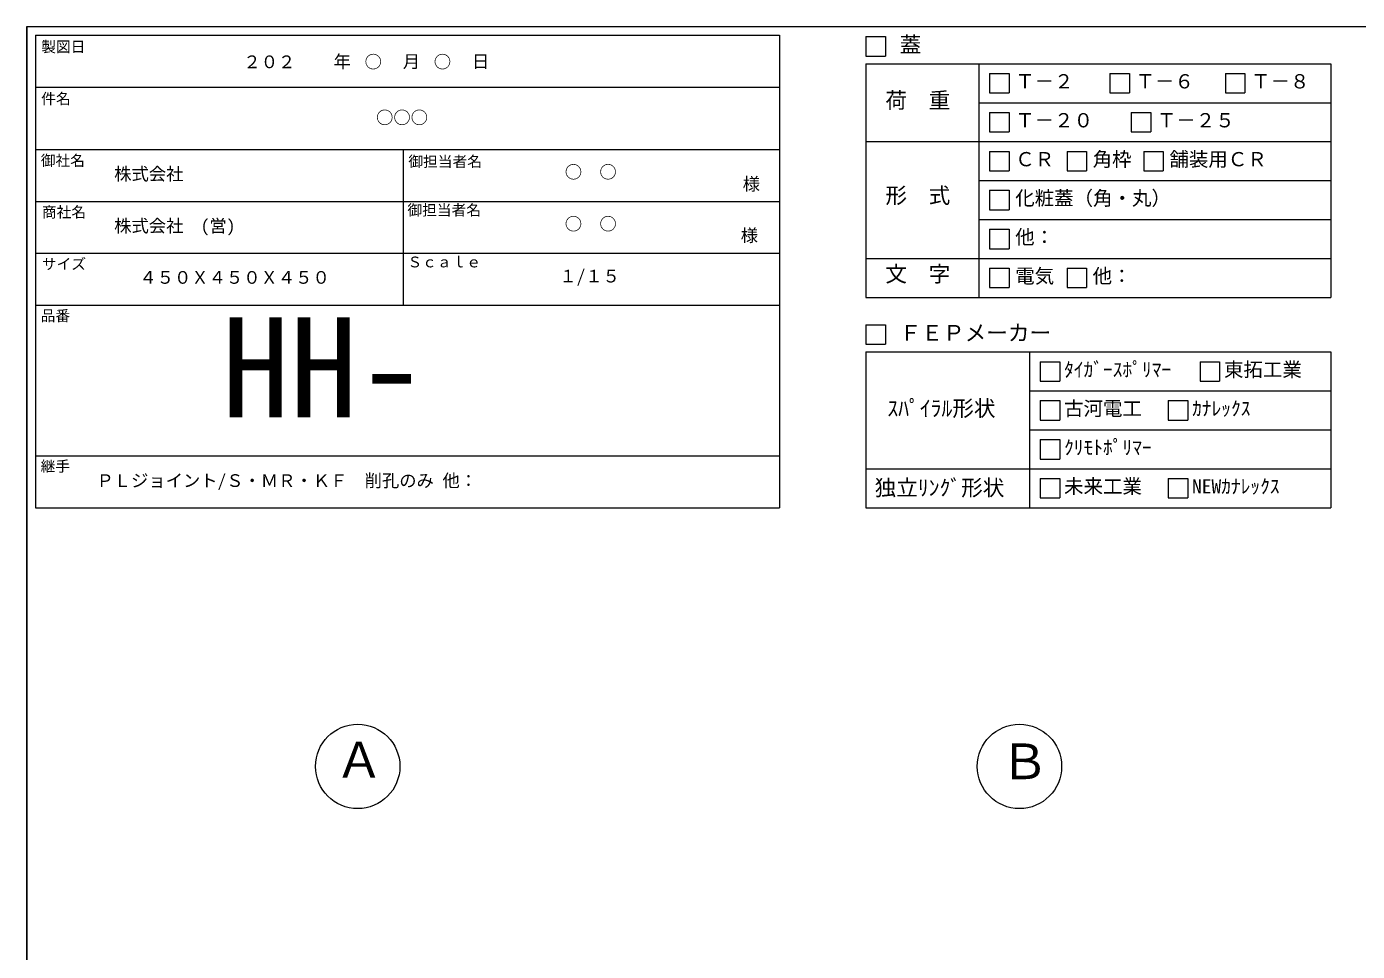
# Model space of a CAD drawing. Units: millimetres, scale not verified. Extents: x -4890 to 4890, y -2290 to 2289.
# Drawn here: x -1230 to 1846, y 152 to 2289 of the extents above; entities that cross this region are included whole.
import ezdxf
from ezdxf.enums import TextEntityAlignment as Align

# ---------------------------------------------------------------- set-up
doc = ezdxf.new("R2010")
doc.units = ezdxf.units.MM
doc.header["$LTSCALE"] = 10
doc.linetypes.add('USER5', pattern=[3.185, 0.01, -3.175])
for name, color, linetype, lineweight in [('0-2_waku', 7, 'Continuous', 18), ('0-3_gaikei', 7, 'Continuous', 18), ('0-4_kakure', 7, 'USER5', 18), ('0-D_文字１', 7, 'Continuous', 18)]:
    doc.layers.add(name, color=color, linetype=linetype, lineweight=lineweight)
doc.styles.add('ＭＳ ゴシック', font='')
doc.styles.get('ＭＳ ゴシック').set_extended_font_data('MS Gothic')

msp = doc.modelspace()

# ---------------------------------------------------------------- linework, layer by layer
at = {"layer": '0-2_waku'}
for p, q in [((-1230.32, 2289.47), (-1230.32, -1985.53)), ((-1230.32, 2289.47), (-1230.32, -1985.53)), ((-1229.82, 2289.47), (-1229.82, -1985.53)), ((-1229.82, 2289.47), (-1229.82, -1985.53)), ((-1229.82, 2289.47), (4890.18, 2289.47)), ((-1209.82, 2269.47), (-1209.82, 1177.47)), ((-1209.82, 2269.47), (510.18, 2269.47)), ((-1209.82, 2269.47), (-1209.82, 1177.47)), ((-1209.82, 2269.47), (510.18, 2269.47)), ((-1209.82, 2269.47), (-1209.82, 1177.47)), ((510.18, 2269.47), (510.18, 1177.47)), ((710.18, 2203.69), (1785.18, 2203.69)), ((710.18, 2203.69), (710.18, 1663.69)), ((970.85, 2203.69), (970.85, 1663.69)), ((1785.18, 2203.69), (1785.18, 1663.69)), ((-1209.82, 2149.47), (510.18, 2149.47)), ((-1209.82, 2149.47), (510.18, 2149.47)), ((-1209.82, 2149.47), (510.18, 2149.47)), ((-1209.82, 2149.47), (510.18, 2149.47)), ((970.85, 2113.69), (1785.18, 2113.69)), ((-1209.82, 2005.47), (510.18, 2005.47)), ((-1209.82, 2005.47), (510.18, 2005.47)), ((-359.82, 2005.47), (-359.82, 1645.47)), ((710.18, 2023.69), (1785.18, 2023.69)), ((970.85, 1933.69), (1785.18, 1933.69)), ((-1209.82, 1885.47), (510.18, 1885.47)), ((970.85, 1843.69), (1785.18, 1843.69)), ((-1209.82, 1765.47), (510.18, 1765.47)), ((710.18, 1753.69), (1785.18, 1753.69)), ((710.18, 1663.69), (1785.18, 1663.69)), ((-1209.82, 1645.47), (510.18, 1645.47)), ((710.18, 1537.47), (1785.18, 1537.47)), ((710.18, 1537.47), (710.18, 1177.47)), ((1088, 1537.47), (1088, 1177.47)), ((1785.18, 1537.47), (1785.18, 1177.47)), ((1088, 1447.47), (1785.18, 1447.47)), ((1088, 1357.47), (1785.18, 1357.47)), ((-1209.82, 1297.47), (510.18, 1297.47)), ((710.18, 1267.47), (1785.18, 1267.47)), ((-1209.82, 1177.47), (510.18, 1177.47)), ((710.18, 1177.47), (1785.18, 1177.47)), ((710.18, 1177.47), (1785.18, 1177.47))]:
    msp.add_line(p, q, dxfattribs=at)
at = {"layer": '0-3_gaikei'}
for centre in [(-464.82, 579.47), (1065.18, 579.47)]:
    msp.add_circle(centre, 97.5, dxfattribs=at)
at = {"layer": '0-D_文字１'}
for p, q in [((710.18, 2266.5), (710.18, 2221.5)), ((710.18, 2221.5), (755.18, 2221.5)), ((996.15, 2181.19), (1041.15, 2181.19)), ((996.15, 2181.19), (996.15, 2136.19)), ((996.15, 2181.19), (996.15, 2136.19)), ((996.15, 2181.19), (1041.15, 2181.19)), ((996.15, 2181.19), (996.15, 2136.19)), ((996.15, 2181.19), (1041.15, 2181.19)), ((1041.15, 2181.19), (1041.15, 2136.19)), ((1041.15, 2181.19), (1041.15, 2136.19)), ((1041.15, 2181.19), (1041.15, 2136.19)), ((1274.24, 2181.19), (1319.24, 2181.19)), ((1274.24, 2181.19), (1274.24, 2136.19)), ((1319.24, 2181.19), (1319.24, 2136.19)), ((1541.44, 2181.19), (1586.44, 2181.19)), ((1541.44, 2181.19), (1541.44, 2136.19)), ((1586.44, 2181.19), (1586.44, 2136.19)), ((996.15, 2136.19), (1041.15, 2136.19)), ((996.15, 2136.19), (1041.15, 2136.19)), ((996.15, 2136.19), (1041.15, 2136.19)), ((1274.24, 2136.19), (1319.24, 2136.19)), ((1541.44, 2136.19), (1586.44, 2136.19)), ((996.15, 2091.19), (1041.15, 2091.19)), ((996.15, 2091.19), (996.15, 2046.19)), ((1041.15, 2091.19), (1041.15, 2046.19)), ((1323.64, 2091.19), (1368.64, 2091.19)), ((1323.64, 2091.19), (1323.64, 2046.19)), ((1368.64, 2091.19), (1368.64, 2046.19)), ((996.15, 2046.19), (1041.15, 2046.19)), ((1323.64, 2046.19), (1368.64, 2046.19)), ((996.15, 2001.19), (1041.15, 2001.19)), ((996.15, 2001.19), (996.15, 1956.19)), ((996.15, 2001.19), (996.15, 1956.19)), ((1041.15, 2001.19), (1041.15, 1956.19)), ((1041.15, 2001.19), (1041.15, 1956.19)), ((1175.15, 2001.19), (1220.15, 2001.19)), ((1175.15, 2001.19), (1175.15, 1956.19)), ((1220.15, 2001.19), (1220.15, 1956.19)), ((1352.66, 2001.19), (1397.66, 2001.19)), ((1352.66, 2001.19), (1352.66, 1956.19)), ((1397.66, 2001.19), (1397.66, 1956.19)), ((996.15, 1956.19), (1041.15, 1956.19)), ((996.15, 1956.19), (1041.15, 1956.19)), ((1175.15, 1956.19), (1220.15, 1956.19)), ((1352.66, 1956.19), (1397.66, 1956.19)), ((996.15, 1911.19), (996.15, 1866.19)), ((1041.15, 1911.19), (1041.15, 1866.19)), ((996.15, 1866.19), (1041.15, 1866.19)), ((996.15, 1821.19), (1041.15, 1821.19)), ((996.15, 1821.19), (996.15, 1776.19)), ((996.15, 1821.19), (996.15, 1776.19)), ((1041.15, 1821.19), (1041.15, 1776.19)), ((1041.15, 1821.19), (1041.15, 1776.19)), ((996.15, 1776.19), (1041.15, 1776.19)), ((996.15, 1776.19), (1041.15, 1776.19)), ((996.15, 1731.19), (996.15, 1686.19)), ((1175.15, 1731.19), (1175.15, 1686.19)), ((996.15, 1686.19), (1041.15, 1686.19)), ((1175.15, 1686.19), (1220.15, 1686.19)), ((710.18, 1600.28), (710.18, 1555.28)), ((710.18, 1555.28), (755.18, 1555.28)), ((1113.3, 1514.97), (1113.3, 1469.97)), ((1482.89, 1514.97), (1527.89, 1514.97)), ((1482.89, 1514.97), (1482.89, 1469.97)), ((1482.89, 1514.97), (1527.89, 1514.97)), ((1482.89, 1514.97), (1482.89, 1469.97)), ((1482.89, 1514.97), (1527.89, 1514.97)), ((1482.89, 1514.97), (1482.89, 1469.97)), ((1527.89, 1514.97), (1527.89, 1469.97)), ((1527.89, 1514.97), (1527.89, 1469.97)), ((1527.89, 1514.97), (1527.89, 1469.97)), ((1113.3, 1469.97), (1158.3, 1469.97)), ((1482.89, 1469.97), (1527.89, 1469.97)), ((1482.89, 1469.97), (1527.89, 1469.97)), ((1482.89, 1469.97), (1527.89, 1469.97)), ((1113.3, 1424.97), (1158.3, 1424.97)), ((1113.3, 1424.97), (1113.3, 1379.97)), ((1158.3, 1424.97), (1158.3, 1379.97)), ((1409.21, 1424.97), (1409.21, 1379.97)), ((1113.3, 1379.97), (1158.3, 1379.97)), ((1409.21, 1379.97), (1454.21, 1379.97)), ((1113.3, 1334.97), (1113.3, 1289.97)), ((1113.3, 1289.97), (1158.3, 1289.97)), ((1113.3, 1244.97), (1158.3, 1244.97)), ((1113.3, 1244.97), (1113.3, 1199.97)), ((1158.3, 1244.97), (1158.3, 1199.97)), ((1409.21, 1244.97), (1454.21, 1244.97)), ((1409.21, 1244.97), (1409.21, 1199.97)), ((1454.21, 1244.97), (1454.21, 1199.97)), ((1113.3, 1199.97), (1158.3, 1199.97)), ((1409.21, 1199.97), (1454.21, 1199.97))]:
    msp.add_line(p, q, dxfattribs=at)
for points in [[(710.18, 2266.5), (755.18, 2266.5), (755.18, 2221.5)], [(710.18, 2266.5), (755.18, 2266.5), (755.18, 2221.5)], [(996.15, 2001.19), (1041.15, 2001.19), (1041.15, 1956.19)], [(996.15, 2001.19), (996.15, 1956.19), (1041.15, 1956.19)], [(996.15, 1911.19), (1041.15, 1911.19), (1041.15, 1866.19)], [(996.15, 1821.19), (1041.15, 1821.19), (1041.15, 1776.19)], [(996.15, 1821.19), (996.15, 1776.19), (1041.15, 1776.19)], [(996.15, 1731.19), (1041.15, 1731.19), (1041.15, 1686.19)], [(1175.15, 1731.19), (1220.15, 1731.19), (1220.15, 1686.19)], [(710.18, 1600.28), (755.18, 1600.28), (755.18, 1555.28)], [(1113.3, 1514.97), (1158.3, 1514.97), (1158.3, 1469.97)], [(1409.21, 1424.97), (1454.21, 1424.97), (1454.21, 1379.97)], [(1113.3, 1334.97), (1158.3, 1334.97), (1158.3, 1289.97)]]:
    msp.add_lwpolyline(points, dxfattribs=at)

# ---------------------------------------------------------------- texts
at = {"layer": '0-4_kakure', "style": 'ＭＳ ゴシック'}
for s, p in [('\u3000\u3000２０２\u3000\u3000\u3000\u3000○\u3000\u3000\u3000○', (-808.98, 2184.63)), ('○○○', (-422.3, 2055.81)), ('○\u3000○', (13.97, 1929.93)), ('株式会社', (-1027.82, 1925.55)), ('株式会社\u3000(営)', (-1027.82, 1805.55)), ('○\u3000○', (13.97, 1809.93))]:
    msp.add_text(s, height=29.33, dxfattribs=at).set_placement(p, align=Align.BOTTOM_LEFT)
at = {"layer": '0-D_文字１', "style": 'ＭＳ ゴシック'}
for s, height, p in [('製図日', 24.93, (-1196.54, 2223.02)), ('蓋', 36.66, (788.27, 2218.59)), ('\u3000\u3000年\u3000\u3000\u3000月\u3000\u3000\u3000日', 29.33, (-600.5, 2185.41)), ('Ｔ－２', 32.99, (1055.29, 2136.68)), ('Ｔ－６', 32.99, (1333.38, 2136.68)), ('Ｔ－８', 32.99, (1600.58, 2136.68)), ('件名', 24.93, (-1196.54, 2103.02)), ('荷\u3000重', 36.66, (755.15, 2089.89)), ('Ｔ－２０', 32.99, (1055.29, 2046.68)), ('Ｔ－２５', 32.99, (1382.78, 2046.68)), ('ＣＲ', 32.99, (1055.29, 1956.68)), ('角枠', 32.99, (1234.29, 1956.68)), ('舗装用ＣＲ', 32.99, (1411.8, 1956.68)), ('御社名', 24.93, (-1197.52, 1960.01)), ('御担当者名', 24.93, (-347.61, 1957.8)), ('御担当者名', 24.93, (-347.61, 1957.8)), ('様', 29.33, (425.14, 1902.3)), ('形\u3000式', 36.66, (755.15, 1869.93)), ('化粧蓋（角・丸）', 32.99, (1055.29, 1866.68)), ('商社名', 24.93, (-1194.91, 1840.97)), ('御担当者名', 24.93, (-349.82, 1845.5)), ('様', 29.33, (420.65, 1783.38)), ('他：', 32.99, (1055.29, 1776.68)), ('サイズ', 24.93, (-1194.91, 1720.97)), ('Ｓｃａｌｅ', 24.93, (-349.82, 1725.5)), ('４５０Ｘ４５０Ｘ４５０', 29.33, (-969.46, 1686.31)), ('１/１５', 29.33, (1.39, 1689.28)), ('文\u3000字', 36.66, (755.15, 1688.44)), ('電気', 32.99, (1055.29, 1686.68)), ('他：', 32.99, (1234.29, 1686.68)), ('品番', 24.93, (-1197.91, 1601.33)), ('HH-', 230.9, (-779.09, 1317.3)), ('ＦＥＰメーカー', 36.66, (788.27, 1552.36)), ('ﾀｲｶﾞｰｽﾎﾟﾘﾏｰ', 32.99, (1168.27, 1470.45)), ('東拓工業', 32.99, (1537.86, 1470.45)), ('ｽﾊﾟｲﾗﾙ形状', 36.66, (759.8, 1377.81)), ('古河電工', 32.99, (1168.27, 1380.45)), ('ｶﾅﾚｯｸｽ', 32.99, (1464.18, 1380.45)), ('ｸﾘﾓﾄﾎﾟﾘﾏｰ', 32.99, (1168.27, 1290.45)), ('継手', 24.93, (-1197.91, 1253.33)), ('ＰＬジョイント/Ｓ・ＭＲ・ＫＦ\u3000削孔のみ 他：', 29.33, (-1068.82, 1216.67)), ('独立ﾘﾝｸﾞ形状', 36.66, (730.27, 1194.33)), ('未来工業', 32.99, (1168.27, 1200.45)), ('NEWｶﾅﾚｯｸｽ', 32.99, (1464.18, 1200.45)), ('Ａ', 82.48, (-517.83, 528.91)), ('Ｂ', 82.48, (1020.73, 525.2))]:
    msp.add_text(s, height=height, dxfattribs=at).set_placement(p, align=Align.BOTTOM_LEFT)

doc.saveas('drawing.dxf')
